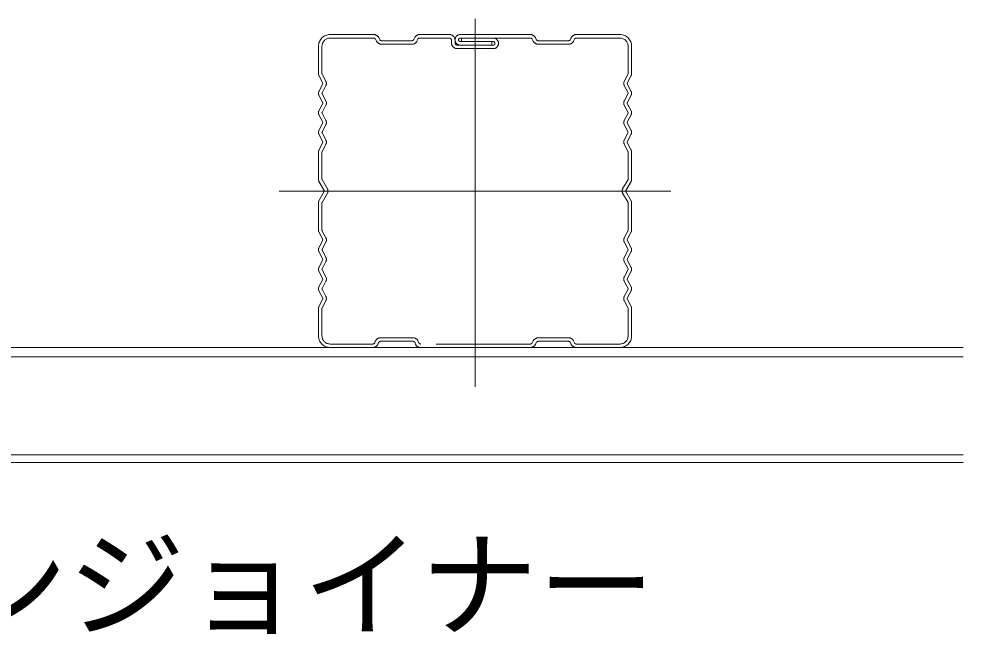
# Model space of a CAD drawing. Units: millimetres on the paper, with parts at other scales. Extents: x -195 to 195, y -140 to 138.
# Drawn here: x 77.14 to 89.2, y -112.25 to -104.39 of the extents above; entities that cross this region are included whole.
import ezdxf
from ezdxf.enums import TextEntityAlignment as Align

# ---------------------------------------------------------------- set-up
doc = ezdxf.new("R2010")
doc.units = ezdxf.units.MM
doc.linetypes.add('CHAIN2', pattern=[12, 9, -1, 1, -1])
doc.linetypes.add('DASHED1', pattern=[1.8, 1.2, -0.6])
for name, color, linetype, lineweight in [('4-0_中心線', 4, 'CHAIN2', 9), ('4-2_メインジョイナー', 3, 'Continuous', 18), ('4-4_野縁', 4, 'DASHED1', 9), ('4-6_文字・矢印', 7, 'Continuous', 18)]:
    doc.layers.add(name, color=color, linetype=linetype, lineweight=lineweight)
doc.styles.add('ＭＳ ゴシック', font='')
doc.styles.get('ＭＳ ゴシック').set_extended_font_data('MS Gothic')

msp = doc.modelspace()

# ---------------------------------------------------------------- linework, layer by layer
at = {"layer": '4-0_中心線'}
for p, q in [((82.967, -109.092), (82.967, -104.392)), ((80.467, -106.592), (85.467, -106.592))]:
    msp.add_line(p, q, dxfattribs=at)
at = {"layer": '4-2_メインジョイナー'}
for p, q in [((65.867, -108.592), (89.2, -108.592)), ((65.867, -108.712), (89.2, -108.712)), ((65.867, -109.962), (89.2, -109.962)), ((65.867, -110.062), (89.2, -110.062))]:
    msp.add_line(p, q, dxfattribs=at)
at = {"layer": '4-4_野縁'}
for p, q in [((81.672, -104.592), (81.117, -104.592)), ((81.672, -104.637), (81.117, -104.637)), ((81.697, -104.653), (81.709, -104.676)), ((81.737, -104.632), (81.749, -104.656)), ((82.196, -104.632), (82.184, -104.656)), ((82.236, -104.653), (82.224, -104.676)), ((82.258, -104.637), (82.638, -104.637)), ((82.638, -104.592), (82.261, -104.592)), ((82.666, -104.665), (82.666, -104.699)), ((82.711, -104.699), (82.711, -104.665)), ((82.779, -104.592), (83.672, -104.592)), ((83.672, -104.637), (82.779, -104.637)), ((82.796, -104.637), (82.796, -104.682)), ((83.697, -104.653), (83.709, -104.676)), ((83.737, -104.632), (83.749, -104.656)), ((84.196, -104.632), (84.184, -104.656)), ((84.236, -104.653), (84.224, -104.676)), ((84.261, -104.592), (84.82, -104.592)), ((84.261, -104.637), (84.82, -104.637)), ((84.817, -104.592), (84.538, -104.592)), ((80.967, -104.742), (80.967, -105.092)), ((80.967, -104.742), (80.967, -105.092)), ((81.012, -104.742), (81.012, -105.092)), ((82.158, -104.672), (81.776, -104.672)), ((82.158, -104.717), (81.776, -104.717)), ((82.739, -104.727), (83.199, -104.727)), ((83.199, -104.772), (82.739, -104.772)), ((83.199, -104.682), (82.779, -104.682)), ((83.181, -104.682), (83.181, -104.727)), ((83.776, -104.672), (84.158, -104.672)), ((83.776, -104.717), (84.158, -104.717)), ((84.922, -104.742), (84.922, -105.092)), ((84.967, -104.742), (84.967, -105.092)), ((84.967, -104.742), (84.967, -105.092)), ((81.023, -105.213), (80.973, -105.117)), ((81.023, -105.213), (80.973, -105.117)), ((81.062, -105.192), (81.013, -105.096)), ((84.871, -105.192), (84.921, -105.096)), ((84.911, -105.213), (84.961, -105.117)), ((84.911, -105.213), (84.961, -105.117)), ((81.023, -105.222), (80.973, -105.318)), ((81.023, -105.222), (80.973, -105.318)), ((81.062, -105.243), (81.013, -105.339)), ((84.871, -105.243), (84.921, -105.339)), ((84.911, -105.222), (84.961, -105.318)), ((84.911, -105.222), (84.961, -105.318)), ((81.023, -105.463), (80.973, -105.367)), ((81.023, -105.463), (80.973, -105.367)), ((81.062, -105.442), (81.013, -105.346)), ((84.871, -105.442), (84.921, -105.346)), ((84.911, -105.463), (84.961, -105.367)), ((84.911, -105.463), (84.961, -105.367)), ((81.023, -105.472), (80.973, -105.568)), ((81.023, -105.472), (80.973, -105.568)), ((81.062, -105.493), (81.013, -105.589)), ((84.871, -105.493), (84.921, -105.589)), ((84.911, -105.472), (84.961, -105.568)), ((84.911, -105.472), (84.961, -105.568)), ((81.023, -105.713), (80.973, -105.617)), ((81.023, -105.713), (80.973, -105.617)), ((81.062, -105.692), (81.013, -105.596)), ((84.871, -105.692), (84.921, -105.596)), ((84.911, -105.713), (84.961, -105.617)), ((84.911, -105.713), (84.961, -105.617)), ((81.023, -105.722), (80.973, -105.818)), ((81.023, -105.722), (80.973, -105.818)), ((81.062, -105.743), (81.013, -105.839)), ((84.871, -105.743), (84.921, -105.839)), ((84.911, -105.722), (84.961, -105.818)), ((84.911, -105.722), (84.961, -105.818)), ((81.023, -105.963), (80.973, -105.867)), ((81.023, -105.963), (80.973, -105.867)), ((81.062, -105.942), (81.013, -105.846)), ((84.871, -105.942), (84.921, -105.846)), ((84.911, -105.963), (84.961, -105.867)), ((84.911, -105.963), (84.961, -105.867)), ((81.023, -105.972), (80.973, -106.068)), ((81.023, -105.972), (80.973, -106.068)), ((81.062, -105.993), (81.013, -106.089)), ((84.871, -105.993), (84.921, -106.089)), ((84.871, -105.993), (84.921, -106.089)), ((84.911, -105.972), (84.961, -106.068)), ((84.911, -105.972), (84.961, -106.068)), ((80.967, -106.442), (80.967, -106.092)), ((81.012, -106.442), (81.012, -106.092)), ((84.922, -106.442), (84.922, -106.092)), ((84.967, -106.442), (84.967, -106.092)), ((80.974, -106.469), (81.042, -106.587)), ((81.013, -106.446), (81.081, -106.565)), ((84.921, -106.446), (84.852, -106.565)), ((84.96, -106.469), (84.891, -106.587)), ((80.974, -106.716), (81.042, -106.597)), ((81.034, -106.592), (81.087, -106.592)), ((84.96, -106.716), (84.891, -106.597)), ((81.013, -106.738), (81.081, -106.62)), ((84.921, -106.738), (84.852, -106.62)), ((80.967, -107.092), (80.967, -106.742)), ((81.012, -107.092), (81.012, -106.742)), ((84.922, -106.742), (84.922, -107.092)), ((84.967, -106.742), (84.967, -107.067)), ((84.967, -106.767), (84.967, -107.092)), ((80.972, -107.115), (81.023, -107.212)), ((81.012, -107.095), (81.062, -107.191)), ((84.921, -107.095), (84.871, -107.191)), ((84.921, -107.095), (84.871, -107.191)), ((84.961, -107.115), (84.911, -107.212)), ((81.023, -107.221), (80.973, -107.317)), ((81.062, -107.242), (81.013, -107.338)), ((84.871, -107.242), (84.921, -107.338)), ((84.911, -107.221), (84.961, -107.317)), ((81.023, -107.462), (80.973, -107.366)), ((81.062, -107.441), (81.013, -107.345)), ((84.871, -107.441), (84.921, -107.345)), ((84.911, -107.462), (84.961, -107.366)), ((81.023, -107.471), (80.973, -107.567)), ((81.062, -107.492), (81.013, -107.588)), ((84.871, -107.492), (84.921, -107.588)), ((84.911, -107.471), (84.961, -107.567)), ((81.023, -107.712), (80.973, -107.616)), ((81.062, -107.691), (81.013, -107.595)), ((84.871, -107.691), (84.921, -107.595)), ((84.911, -107.712), (84.961, -107.616)), ((81.023, -107.721), (80.973, -107.817)), ((81.062, -107.742), (81.013, -107.838)), ((84.871, -107.742), (84.921, -107.838)), ((84.911, -107.721), (84.961, -107.817)), ((81.023, -107.962), (80.973, -107.866)), ((81.062, -107.941), (81.013, -107.845)), ((84.871, -107.941), (84.921, -107.845)), ((84.911, -107.962), (84.961, -107.866)), ((81.023, -107.971), (80.973, -108.067)), ((81.062, -107.992), (81.013, -108.088)), ((84.871, -107.992), (84.921, -108.088)), ((84.911, -107.971), (84.961, -108.067)), ((80.967, -108.442), (80.967, -108.092)), ((80.967, -108.442), (80.967, -108.142)), ((81.012, -108.442), (81.012, -108.092)), ((84.922, -108.442), (84.922, -108.092)), ((84.967, -108.442), (84.967, -108.092)), ((84.967, -108.442), (84.967, -108.142)), ((82.172, -108.467), (81.761, -108.467)), ((82.172, -108.512), (81.761, -108.512)), ((83.709, -108.508), (83.697, -108.532)), ((83.776, -108.467), (84.158, -108.467)), ((83.776, -108.512), (84.158, -108.512)), ((84.236, -108.532), (84.224, -108.508)), ((80.967, -108.592), (80.967, -108.592)), ((81.115, -108.592), (81.398, -108.592)), ((81.661, -108.547), (81.117, -108.547)), ((81.661, -108.592), (81.117, -108.592)), ((81.732, -108.535), (81.731, -108.538)), ((82.201, -108.535), (82.202, -108.538)), ((83.672, -108.547), (82.273, -108.547)), ((83.672, -108.592), (82.273, -108.592)), ((83.749, -108.529), (83.737, -108.553)), ((84.196, -108.553), (84.184, -108.529)), ((84.261, -108.547), (84.821, -108.547)), ((84.261, -108.592), (84.821, -108.592))]:
    msp.add_line(p, q, dxfattribs=at)
for centre, radius, start, end in [((81.117, -104.742), 0.15, 90, 180), ((81.117, -104.742), 0.105, 90, 180), ((81.672, -104.665), 0.073, 27, 90), ((81.672, -104.665), 0.028, 27, 90), ((81.776, -104.642), 0.03, 207, 270), ((82.158, -104.642), 0.03, 270, 333), ((82.261, -104.665), 0.073, 90, 153), ((82.261, -104.665), 0.028, 90, 153), ((82.638, -104.665), 0.073, 0, 90), ((82.638, -104.665), 0.028, 0, 90), ((82.779, -104.66), 0.0675, 90, 180), ((82.779, -104.66), 0.0675, 180, 270), ((82.779, -104.66), 0.0225, 90, 180), ((82.779, -104.66), 0.0225, 180, 270), ((83.199, -104.705), 0.0675, 0, 90), ((83.672, -104.665), 0.073, 27, 90), ((83.672, -104.665), 0.028, 27, 90), ((83.776, -104.642), 0.03, 207, 270), ((84.158, -104.642), 0.03, 270, 333), ((84.261, -104.665), 0.073, 90, 153), ((84.261, -104.665), 0.028, 90, 153), ((84.817, -104.742), 0.15, 0, 90), ((84.817, -104.742), 0.105, 0, 90), ((81.776, -104.642), 0.075, 207, 270), ((82.158, -104.642), 0.075, 270, 333), ((82.739, -104.699), 0.073, 180, 270), ((82.739, -104.699), 0.028, 180, 270), ((83.199, -104.705), 0.0225, 0, 90), ((83.199, -104.705), 0.0225, 270, 0), ((83.199, -104.705), 0.0675, 270, 0), ((83.776, -104.642), 0.075, 207, 270), ((84.158, -104.642), 0.075, 270, 333), ((81.02, -105.092), 0.053, 180, 207.4785), ((81.02, -105.092), 0.053, 180, 207.4785), ((81.02, -105.092), 0.008, 180, 207.4785), ((84.914, -105.092), 0.008, 332.5215, 0), ((84.914, -105.092), 0.053, 332.5215, 0), ((84.914, -105.092), 0.053, 332.5215, 0), ((81.014, -105.217), 0.01, 332.5215, 27.4785), ((81.014, -105.217), 0.01, 332.5215, 27.4785), ((81.014, -105.217), 0.055, 332.5215, 27.4785), ((84.92, -105.217), 0.055, 152.5215, 207.4785), ((84.92, -105.217), 0.01, 152.5215, 207.4785), ((84.92, -105.217), 0.01, 152.5215, 207.4785), ((81.02, -105.342), 0.053, 152.5215, 207.4785), ((81.02, -105.342), 0.053, 152.5215, 207.4785), ((81.02, -105.342), 0.008, 152.5215, 207.4785), ((84.914, -105.342), 0.008, 332.5215, 27.4785), ((84.914, -105.342), 0.053, 332.5215, 27.4785), ((84.914, -105.342), 0.053, 332.5215, 27.4785), ((81.014, -105.467), 0.01, 332.5215, 27.4785), ((81.014, -105.467), 0.01, 332.5215, 27.4785), ((81.014, -105.467), 0.055, 332.5215, 27.4785), ((84.92, -105.467), 0.055, 152.5215, 207.4785), ((84.92, -105.467), 0.01, 152.5215, 207.4785), ((84.92, -105.467), 0.01, 152.5215, 207.4785), ((81.02, -105.592), 0.053, 152.5215, 207.4785), ((81.02, -105.592), 0.053, 152.5215, 207.4785), ((81.02, -105.592), 0.008, 152.5215, 207.4785), ((84.914, -105.592), 0.008, 332.5215, 27.4785), ((84.914, -105.592), 0.053, 332.5215, 27.4785), ((84.914, -105.592), 0.053, 332.5215, 27.4785), ((81.014, -105.717), 0.01, 332.5215, 27.4785), ((81.014, -105.717), 0.01, 332.5215, 27.4785), ((81.014, -105.717), 0.055, 332.5215, 27.4785), ((84.92, -105.717), 0.055, 152.5215, 207.4785), ((84.92, -105.717), 0.01, 152.5215, 207.4785), ((84.92, -105.717), 0.01, 152.5215, 207.4785), ((81.02, -105.842), 0.053, 152.5215, 207.4785), ((81.02, -105.842), 0.053, 152.5215, 207.4785), ((81.02, -105.842), 0.008, 152.5215, 207.4785), ((84.914, -105.842), 0.008, 332.5215, 27.4785), ((84.914, -105.842), 0.053, 332.5215, 27.4785), ((84.914, -105.842), 0.053, 332.5215, 27.4785), ((81.014, -105.967), 0.01, 332.5215, 27.4785), ((81.014, -105.967), 0.01, 332.5215, 27.4785), ((81.014, -105.967), 0.055, 332.5215, 27.4785), ((84.92, -105.967), 0.055, 152.5215, 207.4785), ((84.92, -105.967), 0.01, 152.5215, 207.4785), ((84.92, -105.967), 0.01, 152.5215, 207.4785), ((81.02, -106.092), 0.053, 152.5215, 180), ((81.02, -106.092), 0.053, 152.5215, 180), ((81.02, -106.092), 0.008, 152.5215, 180), ((84.914, -106.092), 0.008, 0, 27.4785), ((84.914, -106.092), 0.053, 0, 27.4785), ((84.914, -106.092), 0.053, 0, 27.4785), ((81.02, -106.442), 0.053, 180, 210.052), ((81.02, -106.442), 0.008, 180, 210.052), ((84.914, -106.442), 0.008, 329.9479, 360), ((84.914, -106.442), 0.053, 329.9479, 360), ((81.034, -106.592), 0.01, 329.9479, 30.0521), ((81.034, -106.592), 0.055, 329.9479, 30.0521), ((84.9, -106.592), 0.055, 149.9479, 210.0521), ((84.9, -106.592), 0.01, 149.9479, 210.0521), ((81.02, -106.742), 0.053, 149.9479, 180), ((84.914, -106.742), 0.053, 0, 30.0521), ((81.02, -106.742), 0.008, 149.9479, 180), ((84.914, -106.742), 0.008, 0, 30.0521), ((81.017, -107.092), 0.05, 180, 207.4785), ((81.017, -107.092), 0.005, 180, 207.4785), ((81.014, -107.217), 0.055, 332.5215, 27.4785), ((84.92, -107.217), 0.055, 152.5215, 207.4785), ((84.917, -107.092), 0.005, 332.5215, 0), ((84.917, -107.092), 0.005, 332.5215, 0), ((84.917, -107.092), 0.005, 332.5215, 0), ((84.917, -107.092), 0.005, 332.5215, 0), ((84.917, -107.092), 0.05, 332.5215, 0), ((84.917, -107.092), 0.05, 332.5215, 0), ((84.917, -107.092), 0.05, 332.5215, 0), ((84.917, -107.092), 0.05, 332.5215, 0), ((81.02, -107.342), 0.053, 152.5215, 207.4785), ((81.014, -107.217), 0.01, 332.5215, 27.4785), ((84.92, -107.217), 0.01, 152.5215, 207.4785), ((84.914, -107.342), 0.053, 332.5215, 27.4785), ((81.02, -107.342), 0.008, 152.5215, 207.4785), ((81.014, -107.467), 0.055, 332.5215, 27.4785), ((84.92, -107.467), 0.055, 152.5215, 207.4785), ((84.914, -107.342), 0.008, 332.5215, 27.4785), ((81.014, -107.467), 0.01, 332.5215, 27.4785), ((84.92, -107.467), 0.01, 152.5215, 207.4785), ((81.02, -107.592), 0.053, 152.5215, 207.4785), ((81.02, -107.592), 0.008, 152.5215, 207.4785), ((84.914, -107.592), 0.008, 332.5215, 27.4785), ((84.914, -107.592), 0.053, 332.5215, 27.4785), ((81.014, -107.717), 0.01, 332.5215, 27.4785), ((81.014, -107.717), 0.055, 332.5215, 27.4785), ((84.92, -107.717), 0.055, 152.5215, 207.4785), ((84.92, -107.717), 0.01, 152.5215, 207.4785), ((81.02, -107.842), 0.053, 152.5215, 207.4785), ((81.02, -107.842), 0.008, 152.5215, 207.4785), ((84.914, -107.842), 0.008, 332.5215, 27.4785), ((84.914, -107.842), 0.053, 332.5215, 27.4785), ((81.014, -107.967), 0.01, 332.5215, 27.4785), ((81.014, -107.967), 0.055, 332.5215, 27.4785), ((84.92, -107.967), 0.055, 152.5215, 207.4785), ((84.92, -107.967), 0.01, 152.5215, 207.4785), ((81.02, -108.092), 0.053, 152.5215, 180.793), ((81.02, -108.092), 0.008, 152.5215, 180.793), ((84.914, -108.092), 0.008, 0, 27.4785), ((84.914, -108.092), 0.053, 0, 27.4785), ((81.117, -108.442), 0.15, 180, 270), ((81.117, -108.442), 0.105, 180, 270), ((81.661, -108.519), 0.028, 270, 345), ((81.761, -108.542), 0.075, 90, 165), ((81.761, -108.542), 0.03, 90, 165), ((82.172, -108.542), 0.075, 15, 90), ((82.172, -108.542), 0.03, 15, 90), ((82.273, -108.519), 0.028, 195, 270), ((83.776, -108.542), 0.075, 90, 153), ((83.776, -108.542), 0.03, 90, 153), ((84.158, -108.542), 0.075, 27, 90), ((84.158, -108.542), 0.03, 27, 90), ((84.817, -108.442), 0.105, 270, 0), ((84.817, -108.442), 0.15, 270, 0), ((81.661, -108.519), 0.073, 270, 345), ((82.273, -108.519), 0.073, 195, 270), ((83.672, -108.519), 0.028, 270, 333), ((83.672, -108.519), 0.073, 270, 333), ((84.261, -108.519), 0.073, 207, 270), ((84.261, -108.519), 0.028, 207, 270)]:
    msp.add_arc(centre, radius, start, end, dxfattribs=at)

# ---------------------------------------------------------------- texts
at = {"layer": '4-6_文字・矢印', "style": 'ＭＳ ゴシック'}
msp.add_text('メインジョイナー', height=1.1, dxfattribs=at).set_placement((73.264, -112.5), align=Align.BOTTOM_LEFT)

doc.saveas('drawing.dxf')
